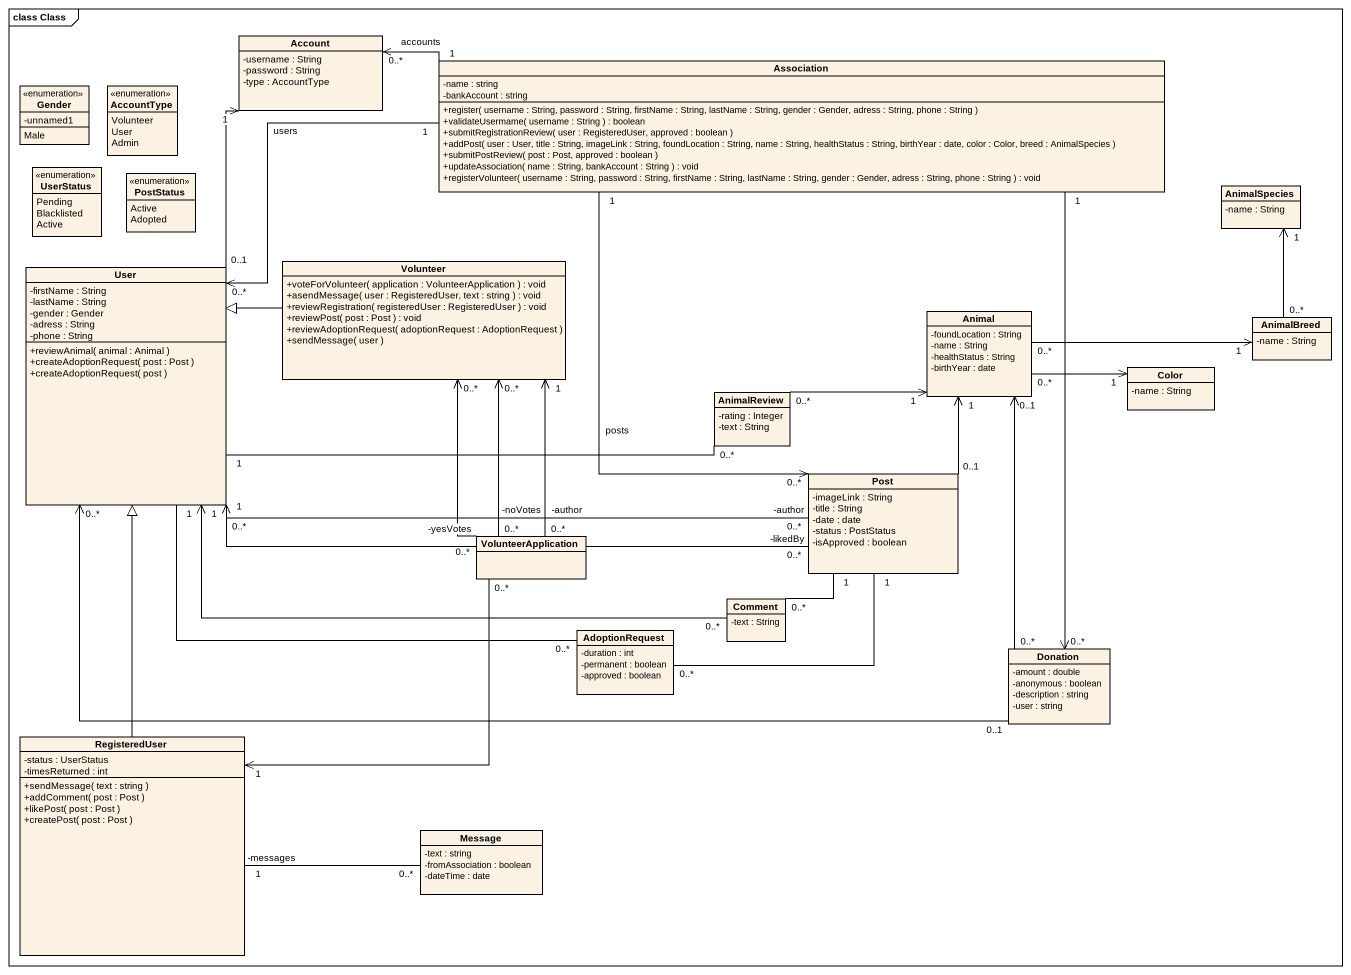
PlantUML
@startuml
mainframe class Class
hide circle
hide empty members
skinparam classAttributeIconSize 0
class Account {
  -username : String
  -password : String
  -type : AccountType
}
class Association {
  -name : string
  -bankAccount : string
  +register( username : String, password : String, firstName : String, lastName : String, gender : Gender, adress : String, phone : String )
  +validateUsermame( username : String ) : boolean
  +submitRegistrationReview( user : RegisteredUser, approved : boolean )
  +addPost( user : User, title : String, imageLink : String, foundLocation : String, name : String, healthStatus : String, birthYear : date, color : Color, breed : AnimalSpecies )
  +submitPostReview( post : Post, approved : boolean )
  +updateAssociation( name : String, bankAccount : String ) : void
  +registerVolunteer( username : String, password : String, firstName : String, lastName : String, gender : Gender, adress : String, phone : String ) : void
}
enum Gender {
  -unnamed1
  Male
}
enum AccountType {
  Volunteer
  User
  Admin
}
enum UserStatus {
  Pending
  Blacklisted
  Active
}
enum PostStatus {
  Active
  Adopted
}
class AnimalSpecies {
  -name : String
}
class User {
  -firstName : String
  -lastName : String
  -gender : Gender
  -adress : String
  -phone : String
  +reviewAnimal( animal : Animal )
  +createAdoptionRequest( post : Post )
  +createAdoptionRequest( post )
}
class Volunteer {
  +voteForVolunteer( application : VolunteerApplication ) : void
  +asendMessage( user : RegisteredUser, text : string ) : void
  +reviewRegistration( registeredUser : RegisteredUser ) : void
  +reviewPost( post : Post ) : void
  +reviewAdoptionRequest( adoptionRequest : AdoptionRequest )
  +sendMessage( user )
}
class Animal {
  -foundLocation : String
  -name : String
  -healthStatus : String
  -birthYear : date
}
class AnimalBreed {
  -name : String
}
class AnimalReview {
  -rating : Integer
  -text : String
}
class Color {
  -name : String
}
class Post {
  -imageLink : String
  -title : String
  -date : date
  -status : PostStatus
  -isApproved : boolean
}
class VolunteerApplication
class Comment {
  -text : String
}
class AdoptionRequest {
  -duration : int
  -permanent : boolean
  -approved : boolean
}
class Donation {
  -amount : double
  -anonymous : boolean
  -description : string
  -user : string
}
class RegisteredUser {
  -status : UserStatus
  -timesReturned : int
  +sendMessage( text : string )
  +addComment( post : Post )
  +likePost( post : Post )
  +createPost( post : Post )
}
class Message {
  -text : string
  -fromAssociation : boolean
  -dateTime : date
}
Account "0..*" <-right- "1" Association : accounts
Association "1" -left-> "0..*" User : users
Association "1" --> "0..*" Post : posts
Association "1" --> "0..*" Donation
User "0..1" -up-> "1" Account
User "1" -right- "0..*" AnimalReview
User "1" -right- "0..*\n-author" Post
User "0..*" <-right- "0..*\n-likedBy" Post
User "1" <-right- "0..*" Comment
User "1" -right- "0..*" AdoptionRequest
Volunteer -left-|> User
Animal "0..*" -right-> "1" AnimalBreed
Animal "1" <-left- "0..*" AnimalReview
Animal "0..*" -right-> "1" Color
Animal "1" <-- "0..1" Post
AnimalBreed "0..*" -up-> "1" AnimalSpecies
Post "1" -- "0..*" Comment
VolunteerApplication "0..*\n-yesVotes" -up-> "0..*" Volunteer
VolunteerApplication "0..*\n-noVotes" -up-> "0..*" Volunteer
VolunteerApplication "0..*\n-author" -up-> "1" Volunteer
VolunteerApplication "0..*" --> "1" RegisteredUser
AdoptionRequest "0..*" -right- "1" Post
Donation "0..1" -left-> "0..*" User
Donation "0..*" -up-> "0..1" Animal
RegisteredUser -up-|> User
RegisteredUser "1\n-messages" -right- "0..*" Message
@enduml
